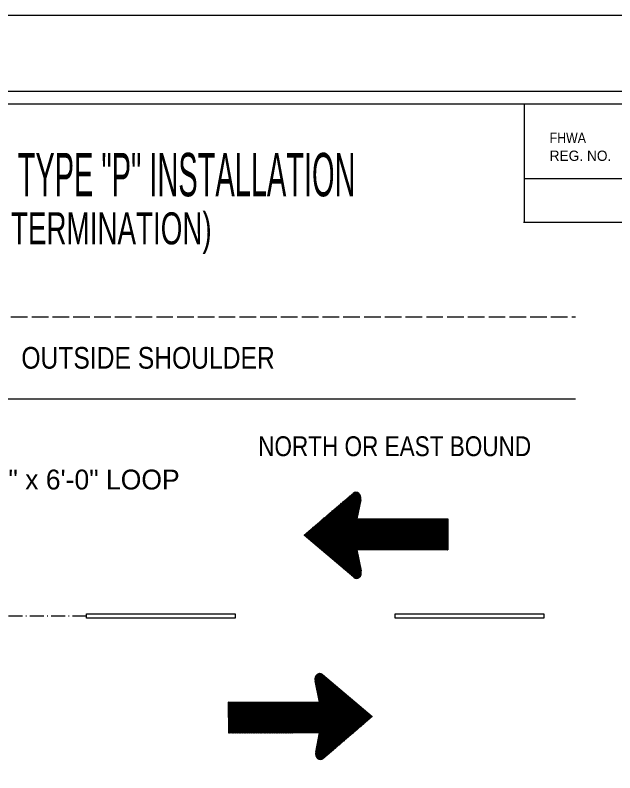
# Model space of a CAD drawing. Extents: x -997 to 641, y 370 to 934.
# Drawn here: x 180.9 to 440.8, y 605.9 to 934 of the extents above; entities that cross this region are included whole.
import ezdxf
from ezdxf.enums import TextEntityAlignment as Align

# ---------------------------------------------------------------- set-up
doc = ezdxf.new("R2010")
doc.units = 0
doc.header["$LTSCALE"] = 1.2
doc.linetypes.add('DOT_DASHED', pattern=[7.7, 5, -1.2, 0.3, -1.2])
doc.linetypes.add('LONG_DASHED', pattern=[7.5, 6, -1.5])
doc.layers.add('1', color=7, linetype='Continuous', lineweight=25)

msp = doc.modelspace()

# ---------------------------------------------------------------- linework, layer by layer
at = {"layer": '1'}
for p, q in [((401.566, 895.702), (401.53, 844.53)), ((401.546, 863.217), (614.918, 863.454)), ((401.256, 844.411), (614.918, 844.436)), ((-45.861, 767.863), (423.736, 767.863)), ((306.202, 708.856), (327.411, 726.94)), ((309.554, 705.952), (325.207, 725.066)), ((309.696, 705.881), (326.173, 725.837)), ((309.875, 705.795), (327.087, 726.623)), ((310.069, 705.564), (327.791, 727.182)), ((310.265, 705.488), (328.176, 727.32)), ((310.399, 705.325), (328.55, 727.412)), ((310.519, 705.263), (328.825, 727.412)), ((310.711, 705.095), (329.01, 727.32)), ((310.835, 704.863), (329.267, 727.32)), ((310.985, 704.786), (329.468, 727.182)), ((311.161, 704.623), (329.667, 727.096)), ((311.36, 704.477), (329.847, 727.024)), ((311.484, 704.314), (329.978, 726.794)), ((311.687, 704.314), (330.114, 726.623)), ((311.87, 704.096), (330.309, 726.391)), ((312.067, 704.004), (330.362, 726.236)), ((312.2, 703.763), (330.492, 726.072)), ((312.328, 703.605), (330.567, 725.837)), ((312.447, 703.528), (330.688, 725.536)), ((312.654, 703.363), (330.688, 725.295)), ((312.843, 703.22), (330.688, 724.995)), ((308.854, 706.578), (321.476, 721.862)), ((309.042, 706.441), (322.377, 722.701)), ((309.23, 706.35), (323.344, 723.497)), ((309.423, 706.195), (324.31, 724.2)), ((312.973, 703.066), (330.688, 724.664)), ((313.163, 702.976), (330.688, 724.278)), ((313.295, 702.904), (330.627, 723.816)), ((313.479, 702.665), (330.492, 723.419)), ((313.617, 702.515), (330.426, 722.94)), ((313.81, 702.442), (330.309, 722.544)), ((314.012, 702.28), (330.241, 722.013)), ((314.132, 702.126), (330.114, 721.701)), ((308.264, 707.139), (317.803, 718.639)), ((308.462, 706.976), (318.645, 719.5)), ((308.578, 706.819), (319.605, 720.195)), ((308.728, 706.655), (320.572, 721.072)), ((314.254, 701.956), (330.042, 721.154)), ((314.464, 701.889), (329.913, 720.752)), ((314.583, 701.727), (329.913, 720.195)), ((314.776, 701.576), (329.784, 719.814)), ((314.899, 701.404), (329.667, 719.344)), ((315.025, 701.256), (329.586, 718.965)), ((307.62, 707.676), (314.012, 715.442)), ((307.819, 707.603), (314.899, 716.286)), ((307.883, 707.443), (315.941, 717.071)), ((308.139, 707.279), (316.836, 717.942)), ((315.289, 701.177), (329.468, 718.4)), ((315.425, 701.021), (329.34, 718.001)), ((315.554, 700.945), (329.267, 717.542)), ((315.811, 700.718), (329.206, 717.071)), ((315.941, 700.626), (329.153, 716.685)), ((316.066, 700.476), (329.01, 716.138)), ((316.195, 700.322), (329.01, 715.903)), ((316.386, 700.167), (329.34, 715.903)), ((316.587, 700.078), (329.586, 715.903)), ((316.7, 699.923), (329.913, 715.903)), ((316.836, 699.768), (330.114, 715.903)), ((317.034, 699.689), (330.426, 715.903)), ((317.152, 699.539), (330.688, 715.903)), ((317.349, 699.389), (331.006, 715.903)), ((317.548, 699.219), (331.273, 715.903)), ((317.677, 699.064), (331.583, 715.903)), ((317.877, 698.989), (331.778, 715.903)), ((318.004, 698.824), (332.098, 715.903)), ((318.19, 698.666), (332.372, 715.903)), ((318.317, 698.515), (332.626, 715.903)), ((318.517, 698.365), (332.945, 715.903)), ((318.645, 698.284), (333.2, 715.903)), ((318.846, 698.128), (333.451, 715.903)), ((318.963, 697.965), (333.782, 715.903)), ((319.159, 697.888), (334.038, 715.903)), ((319.348, 697.729), (334.295, 715.903)), ((319.488, 697.58), (334.615, 715.903)), ((319.605, 697.425), (334.872, 715.903)), ((319.807, 697.259), (335.129, 715.903)), ((320.001, 697.198), (335.398, 715.903)), ((320.187, 696.95), (335.64, 715.903)), ((320.311, 696.799), (335.963, 715.903)), ((320.454, 696.701), (336.231, 715.903)), ((320.572, 696.643), (336.557, 715.903)), ((320.764, 696.479), (336.797, 715.903)), ((320.964, 696.325), (337.071, 715.903)), ((321.093, 696.171), (337.326, 715.903)), ((321.292, 696.018), (337.644, 715.903)), ((321.414, 695.94), (337.903, 715.903)), ((321.606, 695.772), (338.218, 715.903)), ((321.805, 695.625), (338.486, 715.903)), ((321.93, 695.469), (338.734, 715.903)), ((322.114, 695.303), (339, 715.903)), ((322.254, 695.23), (339.253, 715.903)), ((322.377, 695.071), (339.509, 715.903)), ((322.575, 694.917), (339.828, 715.903)), ((329.01, 702.515), (340.086, 715.903)), ((329.34, 702.515), (340.416, 715.903)), ((329.586, 702.515), (340.668, 715.903)), ((329.913, 702.515), (340.933, 715.903)), ((330.114, 702.515), (341.195, 715.903)), ((330.426, 702.515), (341.508, 715.903)), ((330.688, 702.515), (341.838, 715.903)), ((331.006, 702.515), (342.027, 715.903)), ((331.273, 702.515), (342.272, 715.903)), ((331.583, 702.515), (342.601, 715.903)), ((331.778, 702.515), (342.862, 715.903)), ((332.098, 702.515), (343.119, 715.903)), ((332.297, 702.515), (343.449, 715.903)), ((332.626, 702.515), (343.691, 715.903)), ((332.945, 702.515), (343.957, 715.903)), ((333.138, 702.515), (344.221, 715.903)), ((333.451, 702.515), (344.535, 715.903)), ((333.782, 702.515), (344.803, 715.903)), ((334.038, 702.515), (345.118, 715.903)), ((334.295, 702.515), (345.449, 715.903)), ((334.615, 702.515), (345.696, 715.903)), ((334.872, 702.515), (345.949, 715.903)), ((335.129, 702.515), (346.219, 715.903)), ((335.398, 702.515), (346.462, 715.903)), ((335.64, 702.515), (346.732, 715.903)), ((335.913, 702.515), (347.06, 715.903)), ((336.231, 702.515), (347.304, 715.903)), ((336.557, 702.515), (347.633, 715.903)), ((336.797, 702.515), (347.822, 715.903)), ((337.071, 702.515), (348.146, 715.903)), ((337.326, 702.515), (348.402, 715.903)), ((337.644, 702.515), (348.722, 715.903)), ((337.903, 702.515), (348.986, 715.903)), ((338.218, 702.515), (349.238, 715.903)), ((338.486, 702.515), (349.488, 715.903)), ((338.734, 702.515), (349.817, 715.903)), ((339, 702.515), (350.086, 715.903)), ((339.253, 702.515), (350.329, 715.903)), ((339.509, 702.515), (350.657, 715.903)), ((339.828, 702.515), (350.91, 715.903)), ((340.086, 702.515), (351.17, 715.903)), ((340.416, 702.515), (351.427, 715.903)), ((340.668, 702.515), (351.746, 715.903)), ((340.933, 702.515), (352.014, 715.903)), ((341.195, 702.515), (352.338, 715.903)), ((341.508, 702.515), (352.661, 715.903)), ((341.838, 702.515), (352.851, 715.903)), ((342.027, 702.515), (353.171, 715.903)), ((342.272, 702.515), (353.356, 715.903)), ((342.601, 702.515), (353.683, 715.903)), ((342.862, 702.515), (353.946, 715.903)), ((343.119, 702.515), (354.273, 715.903)), ((343.449, 702.515), (354.509, 715.903)), ((343.691, 702.515), (354.787, 715.903)), ((343.957, 702.515), (355.04, 715.903)), ((344.221, 702.515), (355.351, 715.903)), ((344.535, 702.515), (355.612, 715.903)), ((344.803, 702.515), (355.884, 715.903)), ((345.118, 702.515), (356.204, 715.903)), ((345.449, 702.515), (356.455, 715.903)), ((345.696, 702.515), (356.717, 715.903)), ((345.89, 702.515), (356.971, 715.903)), ((346.219, 702.515), (357.298, 715.903)), ((346.462, 702.515), (357.548, 715.903)), ((346.732, 702.515), (357.876, 715.903)), ((347.06, 702.515), (358.062, 715.903)), ((347.304, 702.515), (358.382, 715.903)), ((347.56, 702.515), (358.644, 715.903)), ((347.822, 702.515), (358.97, 715.903)), ((348.146, 702.515), (359.226, 715.903)), ((348.402, 702.515), (359.484, 715.903)), ((348.722, 702.515), (359.746, 715.903)), ((348.909, 702.515), (360, 715.903)), ((349.238, 702.515), (360.32, 715.903)), ((349.488, 702.515), (360.579, 715.903)), ((349.817, 702.515), (360.908, 715.903)), ((350.086, 702.515), (361.169, 715.903)), ((350.329, 702.515), (361.476, 715.903)), ((350.657, 702.515), (361.725, 715.903)), ((350.91, 702.515), (361.992, 715.903)), ((351.17, 702.515), (362.251, 715.903)), ((351.427, 702.515), (362.571, 715.903)), ((351.746, 702.515), (362.778, 715.903)), ((352.014, 702.515), (363.093, 715.903)), ((352.338, 702.515), (363.341, 715.903)), ((352.593, 702.515), (363.658, 715.903)), ((352.851, 702.515), (363.865, 715.903)), ((353.171, 702.515), (364.176, 715.903)), ((353.356, 702.515), (364.506, 715.903)), ((353.683, 702.515), (364.709, 715.903)), ((353.946, 702.515), (365.013, 715.903)), ((354.195, 702.515), (365.28, 715.903)), ((354.509, 702.515), (365.541, 715.903)), ((354.787, 702.515), (365.86, 715.903)), ((355.04, 702.515), (366.121, 715.903)), ((355.351, 702.515), (366.435, 715.903)), ((355.612, 702.515), (366.703, 715.903)), ((355.884, 702.515), (367.026, 715.903)), ((356.204, 702.515), (367.207, 715.903)), ((356.455, 702.515), (367.466, 715.903)), ((356.717, 702.515), (367.794, 715.903)), ((356.971, 702.515), (368.119, 715.903)), ((357.298, 702.515), (368.38, 715.903)), ((357.548, 702.515), (368.38, 715.662)), ((357.8, 702.515), (368.38, 715.278)), ((306.918, 708.218), (310.265, 712.314)), ((307.044, 708.154), (311.239, 713.094)), ((307.233, 708.001), (312.2, 713.879)), ((307.435, 707.824), (313.095, 714.654)), ((358.062, 702.515), (368.38, 714.954)), ((358.382, 702.515), (368.38, 714.575)), ((358.644, 702.515), (368.38, 714.173)), ((358.97, 702.515), (368.38, 713.945)), ((359.226, 702.515), (368.38, 713.626)), ((359.484, 702.515), (368.38, 713.24)), ((359.746, 702.515), (368.38, 712.922)), ((360, 702.515), (368.38, 712.526)), ((360.263, 702.515), (368.38, 712.218)), ((327.666, 690.605), (306.202, 708.856)), ((306.329, 708.778), (306.53, 709.097)), ((306.464, 708.615), (307.493, 709.882)), ((306.651, 708.539), (308.462, 710.735)), ((306.794, 708.397), (309.369, 711.438)), ((360.579, 702.515), (368.38, 711.825)), ((360.908, 702.515), (368.38, 711.519)), ((361.169, 702.515), (368.38, 711.288)), ((361.476, 702.515), (368.38, 710.894)), ((361.675, 702.515), (368.38, 710.571)), ((361.992, 702.515), (368.38, 710.173)), ((362.251, 702.515), (368.38, 709.882)), ((362.571, 702.515), (368.38, 709.481)), ((362.778, 702.515), (368.38, 709.177)), ((363.093, 702.515), (368.38, 708.856)), ((363.341, 702.515), (368.38, 708.539)), ((363.658, 702.515), (368.38, 708.154)), ((363.865, 702.515), (368.38, 707.919)), ((364.176, 702.515), (368.38, 707.52)), ((364.506, 702.515), (368.38, 707.219)), ((364.709, 702.515), (368.38, 706.819)), ((365.013, 702.515), (368.38, 706.498)), ((365.28, 702.515), (368.38, 706.195)), ((365.541, 702.515), (368.38, 705.795)), ((365.86, 702.515), (368.38, 705.488)), ((322.706, 694.845), (328.95, 702.28)), ((322.896, 694.601), (329.01, 702.126)), ((366.121, 702.515), (368.38, 705.178)), ((366.435, 702.515), (368.38, 704.786)), ((366.703, 702.515), (368.38, 704.477)), ((366.951, 702.515), (368.38, 704.157)), ((367.207, 702.515), (368.38, 703.763)), ((367.466, 702.515), (368.38, 703.528)), ((367.794, 702.515), (368.38, 703.13)), ((368.119, 702.515), (368.38, 702.829)), ((368.315, 702.515), (368.38, 702.515)), ((323.018, 694.448), (329.081, 701.803)), ((323.219, 694.367), (329.153, 701.576)), ((323.344, 694.206), (329.206, 701.256)), ((323.535, 694.126), (329.267, 701.021)), ((323.718, 693.9), (329.34, 700.718)), ((323.923, 693.74), (329.34, 700.476)), ((324.045, 693.666), (329.468, 700.167)), ((324.177, 693.508), (329.468, 699.923)), ((324.372, 693.346), (329.519, 699.689)), ((324.507, 693.28), (329.586, 699.389)), ((324.685, 693.125), (329.586, 699.155)), ((324.834, 693.042), (329.722, 698.915)), ((325.014, 692.88), (329.784, 698.666)), ((325.147, 692.642), (329.784, 698.365)), ((325.331, 692.55), (329.913, 698.128)), ((325.527, 692.407), (329.913, 697.819)), ((325.66, 692.257), (329.978, 697.58)), ((325.795, 692.099), (330.114, 697.259)), ((325.978, 692.021), (330.114, 697.029)), ((326.173, 691.947), (330.163, 696.799)), ((326.298, 691.707), (330.241, 696.479)), ((326.502, 691.568), (330.309, 696.171)), ((326.623, 691.472), (330.309, 695.94)), ((326.76, 691.323), (330.362, 695.701)), ((326.889, 691.167), (330.426, 695.378)), ((327.136, 691.004), (330.492, 695.23)), ((327.266, 690.923), (330.567, 694.845)), ((327.466, 690.771), (330.627, 694.601)), ((327.589, 690.605), (330.688, 694.367)), ((327.791, 690.451), (330.688, 694.126)), ((327.977, 690.39), (330.808, 693.819)), ((328.176, 690.3), (330.879, 693.583)), ((328.371, 690.207), (330.879, 693.28)), ((328.619, 690.143), (330.955, 693.042)), ((328.878, 690.067), (330.955, 692.642)), ((329.206, 690.143), (330.955, 692.257)), ((329.586, 690.3), (330.808, 691.857)), ((330.163, 690.677), (330.492, 691.078)), ((312.933, 649.053), (310.855, 646.469)), ((312.61, 648.986), (310.855, 646.858)), ((313.188, 648.986), (310.863, 646.079)), ((313.436, 648.915), (310.937, 645.839)), ((313.639, 648.824), (310.937, 645.541)), ((312.226, 648.824), (311.005, 647.258)), ((313.835, 648.733), (311.012, 645.301)), ((314.021, 648.677), (311.131, 644.987)), ((314.222, 648.529), (311.131, 644.74)), ((314.347, 648.339), (311.191, 644.518)), ((314.543, 648.208), (311.255, 644.279)), ((311.646, 648.428), (311.32, 648.029)), ((314.677, 648.134), (311.321, 643.878)), ((314.926, 647.962), (311.39, 643.737)), ((315.056, 647.807), (311.458, 643.417)), ((315.185, 647.657), (311.508, 643.176)), ((315.309, 647.576), (311.508, 642.95)), ((315.518, 647.413), (311.584, 642.652)), ((315.635, 647.176), (311.656, 642.311)), ((315.845, 647.112), (311.705, 642.091)), ((316.017, 647.031), (311.71, 641.861)), ((316.158, 646.876), (311.835, 641.532)), ((316.292, 646.715), (311.912, 641.31)), ((316.487, 646.573), (311.912, 640.991)), ((316.665, 646.49), (312.038, 640.75)), ((316.806, 646.252), (312.038, 640.452)), ((314.144, 648.527), (335.634, 630.314)), ((319.239, 644.23), (302.023, 623.202)), ((319.439, 644.057), (302.34, 623.202)), ((319.564, 643.9), (302.601, 623.202)), ((319.711, 643.835), (302.846, 623.202)), ((319.899, 643.655), (303.115, 623.202)), ((320.027, 643.514), (303.359, 623.202)), ((320.211, 643.369), (303.632, 623.202)), ((320.404, 643.202), (303.946, 623.202)), ((320.532, 643.129), (304.201, 623.211)), ((320.733, 642.983), (304.529, 623.211)), ((316.98, 646.092), (312.098, 640.207)), ((317.134, 646.011), (312.243, 639.968)), ((317.307, 645.862), (312.243, 639.737)), ((317.441, 645.79), (312.308, 639.428)), ((317.769, 645.467), (312.357, 638.953)), ((317.627, 645.613), (312.367, 639.198)), ((318.1, 645.237), (312.478, 638.401)), ((317.899, 645.39), (312.487, 638.651)), ((318.28, 644.997), (312.56, 638.108)), ((318.476, 644.917), (312.622, 637.856)), ((318.597, 644.76), (312.678, 637.552)), ((318.797, 644.686), (312.74, 637.315)), ((318.922, 644.533), (312.816, 636.992)), ((319.11, 644.3), (312.884, 636.839)), ((320.861, 642.827), (304.78, 623.211)), ((321.053, 642.669), (305.052, 623.211)), ((321.246, 642.491), (305.3, 623.202)), ((321.374, 642.427), (305.62, 623.202)), ((321.502, 642.334), (305.892, 623.211)), ((321.627, 642.19), (306.209, 623.202)), ((321.826, 641.935), (306.453, 623.211)), ((322.016, 641.877), (306.717, 623.211)), ((322.215, 641.719), (306.977, 623.211)), ((322.344, 641.562), (307.23, 623.216)), ((322.475, 641.41), (307.553, 623.216)), ((322.664, 641.255), (307.819, 623.216)), ((322.858, 641.178), (308.065, 623.211)), ((322.983, 641.016), (308.395, 623.211)), ((323.181, 640.861), (308.647, 623.211)), ((323.303, 640.776), (308.907, 623.216)), ((323.509, 640.63), (309.237, 623.216)), ((323.633, 640.468), (309.488, 623.216)), ((323.823, 640.313), (309.751, 623.216)), ((323.942, 640.156), (310.069, 623.216)), ((324.151, 640.081), (310.265, 623.216)), ((324.271, 639.936), (310.572, 623.216)), ((324.475, 639.761), (310.843, 623.216)), ((276.808, 636.519), (273.457, 632.542)), ((275.13, 636.519), (273.457, 634.554)), ((274.876, 636.519), (273.457, 634.877)), ((274.624, 636.519), (273.457, 635.271)), ((273.715, 636.519), (273.457, 636.202)), ((273.509, 636.519), (273.457, 636.51)), ((274.363, 636.51), (273.457, 635.495)), ((279.839, 636.529), (273.458, 628.86)), ((279.259, 636.529), (273.458, 629.552)), ((278.494, 636.529), (273.458, 630.495)), ((278.163, 636.529), (273.458, 630.89)), ((277.65, 636.529), (273.458, 631.515)), ((277.322, 636.529), (273.458, 631.817)), ((276.287, 636.529), (273.458, 633.239)), ((277.125, 636.519), (273.458, 632.215)), ((276.545, 636.519), (273.458, 632.84)), ((275.971, 636.519), (273.458, 633.553)), ((275.709, 636.519), (273.458, 633.863)), ((275.394, 636.519), (273.458, 634.243)), ((274.034, 636.51), (273.458, 635.896)), ((281.572, 636.536), (273.467, 626.801)), ((281.249, 636.536), (273.467, 627.193)), ((280.663, 636.536), (273.467, 627.744)), ((280.352, 636.536), (273.467, 628.142)), ((280.92, 636.529), (273.467, 627.502)), ((280.163, 636.529), (273.467, 628.459)), ((279.577, 636.529), (273.467, 629.154)), ((279.051, 636.529), (273.467, 629.855)), ((278.735, 636.529), (273.467, 630.183)), ((277.964, 636.529), (273.467, 631.114)), ((284.281, 636.539), (273.478, 623.372)), ((284.018, 636.539), (273.478, 623.761)), ((283.453, 636.539), (273.478, 624.465)), ((283.764, 636.536), (273.478, 624.08)), ((283.183, 636.536), (273.478, 624.865)), ((282.863, 636.536), (273.478, 625.092)), ((282.604, 636.536), (273.478, 625.412)), ((282.351, 636.536), (273.478, 625.785)), ((281.835, 636.536), (273.478, 626.493)), ((282.088, 636.529), (273.478, 626.116)), ((284.532, 636.536), (273.481, 623.138)), ((284.86, 636.539), (273.733, 623.135)), ((285.105, 636.539), (274.051, 623.138)), ((285.377, 636.539), (274.381, 623.138)), ((285.626, 636.539), (274.64, 623.138)), ((285.946, 636.539), (274.821, 623.138)), ((286.216, 636.539), (275.149, 623.138)), ((286.471, 636.551), (275.414, 623.138)), ((286.788, 636.551), (275.728, 623.138)), ((287.05, 636.551), (275.985, 623.138)), ((287.317, 636.539), (276.308, 623.138)), ((287.638, 636.551), (276.572, 623.138)), ((287.883, 636.539), (276.834, 623.146)), ((288.154, 636.551), (277.144, 623.146)), ((288.472, 636.539), (277.34, 623.138)), ((288.659, 636.551), (277.669, 623.146)), ((288.984, 636.551), (277.985, 623.146)), ((289.238, 636.551), (278.188, 623.146)), ((289.495, 636.551), (278.519, 623.146)), ((289.812, 636.558), (278.754, 623.146)), ((290.084, 636.551), (279.071, 623.146)), ((290.4, 636.558), (279.276, 623.154)), ((290.657, 636.551), (279.598, 623.154)), ((290.906, 636.551), (279.857, 623.154)), ((291.168, 636.558), (280.133, 623.146)), ((291.497, 636.558), (280.378, 623.146)), ((291.744, 636.558), (280.69, 623.146)), ((292.011, 636.558), (280.944, 623.154)), ((292.341, 636.558), (281.27, 623.154)), ((292.589, 636.558), (281.526, 623.154)), ((292.919, 636.558), (281.855, 623.154)), ((293.102, 636.558), (282.103, 623.154)), ((293.429, 636.558), (282.368, 623.154)), ((293.684, 636.558), (282.628, 623.161)), ((294.002, 636.558), (282.88, 623.154)), ((294.271, 636.558), (283.208, 623.154)), ((294.527, 636.56), (283.462, 623.154)), ((294.772, 636.56), (283.787, 623.161)), ((295.101, 636.56), (283.973, 623.161)), ((295.365, 636.56), (284.301, 623.161)), ((295.613, 636.56), (284.555, 623.161)), ((295.944, 636.56), (284.878, 623.161)), ((296.128, 636.56), (285.13, 623.161)), ((296.384, 636.56), (285.394, 623.161)), ((296.713, 636.56), (285.642, 623.161)), ((297.029, 636.56), (285.97, 623.161)), ((297.293, 636.56), (286.236, 623.161)), ((297.609, 636.56), (286.495, 623.161)), ((297.872, 636.576), (286.809, 623.161)), ((298.134, 636.576), (287.062, 623.161)), ((298.371, 636.56), (287.342, 623.17)), ((298.708, 636.576), (287.588, 623.17)), ((298.965, 636.56), (287.914, 623.17)), ((299.221, 636.576), (288.168, 623.17)), ((299.55, 636.576), (288.493, 623.17)), ((299.803, 636.576), (288.679, 623.17)), ((299.989, 636.576), (289.003, 623.17)), ((300.319, 636.583), (289.186, 623.17)), ((300.634, 636.576), (289.517, 623.17)), ((300.895, 636.583), (289.837, 623.17)), ((301.161, 636.576), (290.104, 623.17)), ((301.419, 636.576), (290.42, 623.17)), ((301.739, 636.576), (290.68, 623.178)), ((302, 636.583), (290.936, 623.178)), ((302.32, 636.576), (291.192, 623.17)), ((302.58, 636.583), (291.522, 623.178)), ((302.831, 636.583), (291.764, 623.17)), ((303.094, 636.583), (292.035, 623.178)), ((303.344, 636.583), (292.358, 623.178)), ((303.611, 636.583), (292.609, 623.178)), ((303.924, 636.583), (292.863, 623.178)), ((304.184, 636.583), (293.126, 623.185)), ((304.509, 636.583), (293.45, 623.178)), ((304.763, 636.583), (293.705, 623.185)), ((305.03, 636.589), (294.023, 623.185)), ((305.275, 636.589), (294.218, 623.178)), ((305.589, 636.589), (294.555, 623.178)), ((305.915, 636.589), (294.792, 623.185)), ((306.188, 636.589), (295.118, 623.178)), ((306.434, 636.589), (295.386, 623.185)), ((306.698, 636.589), (295.633, 623.185)), ((306.953, 636.589), (295.896, 623.185)), ((307.212, 636.589), (296.154, 623.185)), ((307.536, 636.589), (296.407, 623.185)), ((307.802, 636.589), (296.728, 623.185)), ((308.051, 636.591), (297.048, 623.191)), ((308.375, 636.591), (297.314, 623.185)), ((308.696, 636.589), (297.629, 623.191)), ((308.879, 636.589), (297.897, 623.185)), ((309.209, 636.591), (298.159, 623.185)), ((309.53, 636.591), (298.398, 623.191)), ((309.73, 636.591), (298.728, 623.191)), ((310.054, 636.61), (298.987, 623.191)), ((310.244, 636.591), (299.246, 623.191)), ((310.552, 636.591), (299.575, 623.191)), ((310.827, 636.591), (299.825, 623.191)), ((311.142, 636.591), (300.013, 623.191)), ((311.401, 636.61), (300.34, 623.191)), ((311.714, 636.61), (300.654, 623.191)), ((311.915, 636.591), (300.912, 623.191)), ((312.243, 636.61), (301.186, 623.202)), ((312.478, 636.61), (301.434, 623.202)), ((312.805, 636.591), (301.765, 623.202)), ((324.668, 639.608), (311.161, 623.216)), ((328.346, 636.479), (311.369, 615.693)), ((324.793, 639.455), (311.424, 623.216)), ((328.206, 636.636), (311.428, 616.178)), ((328.02, 636.715), (311.553, 616.557)), ((327.818, 636.878), (311.622, 617.118)), ((324.993, 639.367), (311.736, 623.216)), ((327.691, 637.029), (311.752, 617.421)), ((327.567, 637.191), (311.816, 617.967)), ((325.122, 639.214), (311.936, 623.218)), ((327.251, 637.43), (311.939, 618.912)), ((327.364, 637.276), (311.939, 618.365)), ((327.056, 637.583), (312.067, 619.296)), ((326.922, 637.74), (312.184, 619.772)), ((325.238, 639.058), (312.265, 623.218)), ((326.799, 637.893), (312.266, 620.158)), ((326.543, 637.98), (312.394, 620.719)), ((325.435, 638.968), (312.507, 623.218)), ((326.409, 638.135), (312.511, 621.114)), ((326.273, 638.208), (312.581, 621.581)), ((326.017, 638.431), (312.657, 622.058)), ((325.897, 638.534), (312.701, 622.434)), ((325.635, 638.831), (312.836, 623.218)), ((325.763, 638.68), (312.836, 622.992)), ((328.667, 636.177), (311.174, 614.842)), ((328.858, 636.089), (311.174, 614.463)), ((328.982, 635.933), (311.174, 614.126)), ((329.186, 635.801), (311.174, 613.819)), ((329.385, 635.628), (311.174, 613.582)), ((328.536, 636.253), (311.239, 615.295)), ((329.502, 635.56), (311.296, 613.276)), ((329.628, 635.402), (311.369, 613.055)), ((329.761, 635.158), (311.501, 612.883)), ((329.965, 635.078), (311.553, 612.721)), ((330.141, 634.858), (311.752, 612.492)), ((330.344, 634.858), (311.887, 612.318)), ((330.469, 634.678), (312.021, 612.097)), ((330.672, 634.539), (312.202, 612.018)), ((330.851, 634.369), (312.405, 611.94)), ((330.996, 634.3), (312.604, 611.787)), ((331.121, 634.077), (312.857, 611.787)), ((331.314, 633.9), (313.046, 611.712)), ((331.439, 633.837), (313.317, 611.712)), ((331.574, 633.679), (313.692, 611.787)), ((331.758, 633.594), (314.078, 611.94)), ((331.966, 633.373), (314.78, 612.497)), ((332.146, 633.294), (315.697, 613.282)), ((332.279, 633.21), (316.649, 614.064)), ((335.634, 630.314), (314.464, 612.182)), ((332.416, 632.967), (317.548, 614.933)), ((332.608, 632.829), (318.519, 615.642)), ((332.788, 632.735), (319.479, 616.432)), ((332.99, 632.589), (320.39, 617.28)), ((333.112, 632.493), (321.288, 618.059)), ((333.255, 632.337), (322.246, 618.942)), ((333.378, 632.188), (323.214, 619.646)), ((333.573, 632.031), (324.055, 620.505)), ((333.694, 631.891), (325.014, 621.203)), ((333.957, 631.72), (325.914, 622.083)), ((334.022, 631.581), (326.949, 622.864)), ((334.226, 631.49), (327.839, 623.714)), ((334.406, 631.336), (328.753, 624.495)), ((334.599, 631.171), (329.65, 625.284)), ((334.789, 631.019), (330.614, 626.064)), ((334.927, 630.958), (331.577, 626.861)), ((335.049, 630.778), (332.477, 627.722)), ((335.195, 630.633), (333.385, 628.433)), ((335.375, 630.558), (334.351, 629.295)), ((335.505, 630.395), (335.311, 630.076))]:
    msp.add_line(p, q, dxfattribs=at)
at = {"layer": '1', "linetype": 'LONG_DASHED'}
msp.add_line((-45.861, 803.326), (423.736, 803.326), dxfattribs=at)
at = {"layer": '1', "linetype": 'DOT_DASHED'}
msp.add_line((211.815, 673.825), (93.217, 673.825), dxfattribs=at)
at = {"layer": '1'}
for points in [[(640.515, 933.984), (640.515, 372.984), (-85.485, 372.984), (-85.485, 933.984)], [(-63.305, 390.852), (619.187, 390.852), (619.187, 900.936), (-63.305, 900.936)], [(614.779, 895.424), (-56.245, 895.424), (-56.245, 394.7), (614.779, 394.7)], [(211.815, 674.836), (276.235, 674.836), (276.235, 672.883), (211.815, 672.883)], [(345.639, 674.836), (410.051, 674.836), (410.051, 672.883), (345.639, 672.883)]]:
    msp.add_lwpolyline(points, close=True, dxfattribs=at)
for points in [[(330.688, 724.2), (328.95, 715.903), (368.38, 715.903), (368.38, 702.515), (328.95, 702.515), (330.879, 693.346)], [(311.174, 614.922), (312.899, 623.216), (273.481, 623.138), (273.457, 636.51), (312.869, 636.61), (310.932, 645.781)]]:
    msp.add_lwpolyline(points, dxfattribs=at)
for centre, major_axis, start_param, end_param in [((328.649, 724.859), (0, -2.553), 1.3176976, 3.7548511), ((328.86, 692.695), (0, -2.553), 5.6720666, 8.1107902), ((312.956, 646.429), (0, 2.553), 5.6739274, 8.1126511), ((313.216, 614.265), (0, 2.553), 1.3195584, 3.7567119)]:
    msp.add_ellipse(centre, major_axis=major_axis, ratio=0.822702, start_param=start_param, end_param=end_param, dxfattribs=at)

# ---------------------------------------------------------------- texts
for s, height, width, p in [('FHWA', 4.441, 0.9, (412.561, 878.667)), ('NORTH OR EAST BOUND', 8.592, 0.85, (286.25, 743.062))]:
    msp.add_text(s, height=height, dxfattribs=dict(at, width=width)).set_placement(p)
for s, height, width, p in [('TYPE "P" INSTALLATION', 18.78, 0.5, (255.235, 855.558)), ('(SHOULDER TERMINATION)', 13.86, 0.65, (185.463, 834.748)), ('OUTSIDE SHOULDER', 9.397, 0.85, (238.534, 780.928))]:
    msp.add_text(s, height=height, dxfattribs=dict(at, width=width)).set_placement(p, align=Align.CENTER)
msp.add_text('REG. NO.', height=4.441, dxfattribs=at).set_placement((412.561, 870.894))
msp.add_text('6\'-0" x 6\'-0" LOOP', height=8.592, dxfattribs=at).set_placement((205.733, 728.636), align=Align.CENTER)

doc.saveas('drawing.dxf')
